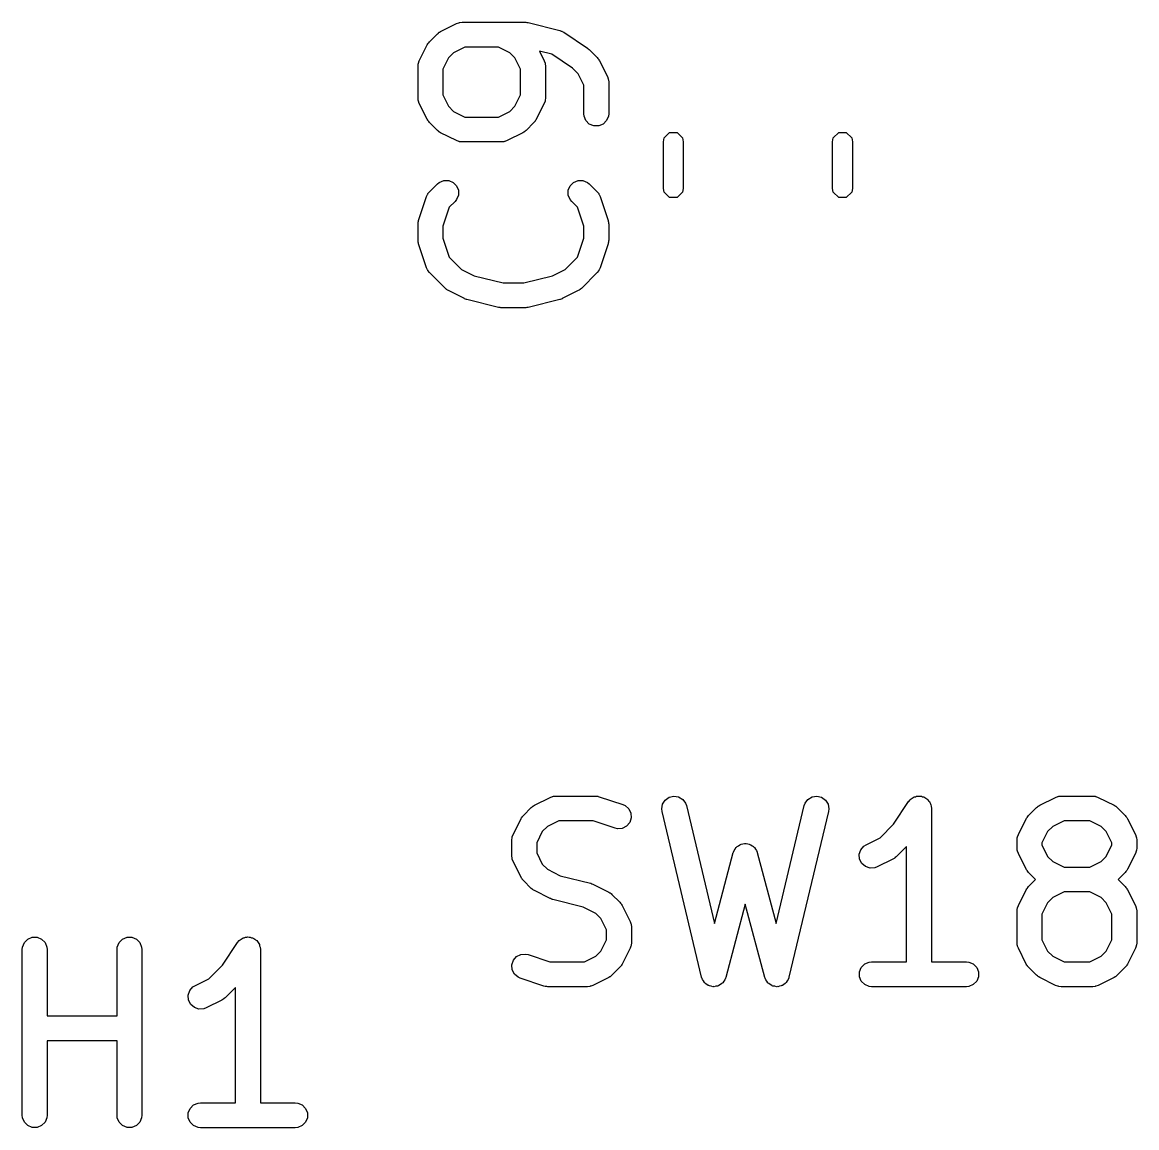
# Model space of a CAD drawing. Extents: x 0.1 to 8.07, y -5.9 to 0.05.
# Drawn here: x 1.9356 to 2.2002, y -5.6842 to -5.4218 of the extents above; entities that cross this region are included whole.
import ezdxf

# ---------------------------------------------------------------- set-up
doc = ezdxf.new("R2010")
doc.units = 0
doc.header["$MEASUREMENT"] = 0
doc.layers.add('BLACK', color=7, linetype='CONTINUOUS')

msp = doc.modelspace()

# ---------------------------------------------------------------- linework, layer by layer
at = {"layer": 'BLACK', "linetype": 'CONTINUOUS'}
for p, q in [((2.03865, -5.42213), (2.03919, -5.42193)), ((2.03919, -5.42193), (2.0393, -5.42192)), ((2.0393, -5.42192), (2.0394, -5.42188)), ((2.0394, -5.42188), (2.03997, -5.42182)), ((2.03997, -5.42182), (2.05497, -5.42182)), ((2.05497, -5.42182), (2.05507, -5.42183)), ((2.05507, -5.42183), (2.05511, -5.42183)), ((2.05511, -5.42183), (2.05533, -5.42186)), ((2.05533, -5.42186), (2.05555, -5.42188)), ((2.05555, -5.42188), (2.05559, -5.4219)), ((2.05559, -5.4219), (2.05569, -5.42191)), ((2.05569, -5.42191), (2.06319, -5.42379)), ((2.03226, -5.42644), (2.03413, -5.42456)), ((2.03413, -5.42456), (2.03436, -5.42438)), ((2.03436, -5.42438), (2.03441, -5.42432)), ((2.03441, -5.42432), (2.0345, -5.42426)), ((2.0345, -5.42426), (2.03458, -5.42419)), ((2.03458, -5.42419), (2.03465, -5.42416)), ((2.03465, -5.42416), (2.0349, -5.42401)), ((2.0349, -5.42401), (2.03865, -5.42213)), ((2.06319, -5.42379), (2.06352, -5.42391)), ((2.06352, -5.42391), (2.0636, -5.42392)), ((2.0636, -5.42392), (2.06366, -5.42396)), ((2.06366, -5.42396), (2.06373, -5.42398)), ((2.06373, -5.42398), (2.06379, -5.42402)), ((2.06379, -5.42402), (2.06411, -5.42419)), ((2.06411, -5.42419), (2.06973, -5.42794)), ((2.02983, -5.43095), (2.03171, -5.4272)), ((2.03171, -5.4272), (2.03186, -5.42696)), ((2.03186, -5.42696), (2.03189, -5.42688)), ((2.03189, -5.42688), (2.03196, -5.4268)), ((2.03196, -5.4268), (2.03202, -5.42671)), ((2.03202, -5.42671), (2.03207, -5.42666)), ((2.03207, -5.42666), (2.03226, -5.42644)), ((2.03797, -5.42908), (2.03677, -5.43027)), ((2.04067, -5.42773), (2.03797, -5.42908)), ((2.04865, -5.42773), (2.04067, -5.42773)), ((2.05135, -5.42908), (2.04865, -5.42773)), ((2.05254, -5.43027), (2.05135, -5.42908)), ((2.06126, -5.42939), (2.05834, -5.42866)), ((2.05834, -5.42866), (2.05949, -5.43095)), ((2.06621, -5.43269), (2.06126, -5.42939)), ((2.06973, -5.42794), (2.06973, -5.42794)), ((2.06973, -5.42794), (2.06973, -5.42794)), ((2.06973, -5.42794), (2.06995, -5.42812)), ((2.06995, -5.42812), (2.07018, -5.42831)), ((2.07018, -5.42831), (2.07018, -5.42831)), ((2.07018, -5.42831), (2.07018, -5.42831)), ((2.07018, -5.42831), (2.07206, -5.43019)), ((2.02952, -5.43227), (2.02958, -5.4317)), ((2.02952, -5.43977), (2.02952, -5.43227)), ((2.02958, -5.4317), (2.02962, -5.4316)), ((2.02962, -5.4316), (2.02963, -5.43149)), ((2.02963, -5.43149), (2.02983, -5.43095)), ((2.03677, -5.43027), (2.03543, -5.43297)), ((2.05389, -5.43297), (2.05254, -5.43027)), ((2.05949, -5.43095), (2.05969, -5.43149)), ((2.05969, -5.43149), (2.0597, -5.4316)), ((2.0597, -5.4316), (2.05974, -5.4317)), ((2.05974, -5.4317), (2.0598, -5.43227)), ((2.0598, -5.43227), (2.0598, -5.43977)), ((2.06754, -5.43402), (2.06621, -5.43269)), ((2.07206, -5.43019), (2.07224, -5.43041)), ((2.07224, -5.43041), (2.0723, -5.43046)), ((2.0723, -5.43046), (2.07236, -5.43055)), ((2.07236, -5.43055), (2.07242, -5.43063)), ((2.07242, -5.43063), (2.07245, -5.43071)), ((2.07245, -5.43071), (2.07261, -5.43095)), ((2.07261, -5.43095), (2.07448, -5.4347)), ((2.03543, -5.43297), (2.03543, -5.43908)), ((2.05389, -5.43908), (2.05389, -5.43297)), ((2.06889, -5.43672), (2.06754, -5.43402)), ((2.07448, -5.4347), (2.07469, -5.43524)), ((2.07469, -5.43524), (2.0747, -5.43535)), ((2.0747, -5.43535), (2.07474, -5.43545)), ((2.06889, -5.44352), (2.06889, -5.43672)), ((2.07474, -5.43545), (2.0748, -5.43602)), ((2.0748, -5.43602), (2.0748, -5.44352)), ((2.02958, -5.44035), (2.02952, -5.43977)), ((2.02962, -5.44045), (2.02958, -5.44035)), ((2.02963, -5.44055), (2.02962, -5.44045)), ((2.02983, -5.44109), (2.02963, -5.44055)), ((2.03543, -5.43908), (2.03677, -5.44177)), ((2.05254, -5.44177), (2.05389, -5.43908)), ((2.05969, -5.44055), (2.05949, -5.44109)), ((2.0597, -5.44045), (2.05969, -5.44055)), ((2.05974, -5.44035), (2.0597, -5.44045)), ((2.0598, -5.43977), (2.05974, -5.44035)), ((2.03171, -5.44484), (2.02983, -5.44109)), ((2.03677, -5.44177), (2.03797, -5.44297)), ((2.03797, -5.44297), (2.04067, -5.44432)), ((2.04865, -5.44432), (2.05135, -5.44297)), ((2.05135, -5.44297), (2.05254, -5.44177)), ((2.05949, -5.44109), (2.05761, -5.44484)), ((2.03186, -5.44509), (2.03171, -5.44484)), ((2.03189, -5.44516), (2.03186, -5.44509)), ((2.03196, -5.44524), (2.03189, -5.44516)), ((2.03202, -5.44533), (2.03196, -5.44524)), ((2.03207, -5.44538), (2.03202, -5.44533)), ((2.03226, -5.44561), (2.03207, -5.44538)), ((2.03413, -5.44749), (2.03226, -5.44561)), ((2.04067, -5.44432), (2.04865, -5.44432)), ((2.05706, -5.44561), (2.05518, -5.44749)), ((2.05724, -5.44538), (2.05706, -5.44561)), ((2.0573, -5.44533), (2.05724, -5.44538)), ((2.05736, -5.44524), (2.0573, -5.44533)), ((2.05743, -5.44516), (2.05736, -5.44524)), ((2.05746, -5.44509), (2.05743, -5.44516)), ((2.05761, -5.44484), (2.05746, -5.44509)), ((2.06895, -5.4441), (2.06889, -5.44352)), ((2.06939, -5.44516), (2.06895, -5.4441)), ((2.0702, -5.44598), (2.06939, -5.44516)), ((2.0743, -5.44516), (2.07348, -5.44598)), ((2.07474, -5.4441), (2.0743, -5.44516)), ((2.0748, -5.44352), (2.07474, -5.4441)), ((2.03436, -5.44767), (2.03413, -5.44749)), ((2.03441, -5.44773), (2.03436, -5.44767)), ((2.0345, -5.44779), (2.03441, -5.44773)), ((2.03458, -5.44785), (2.0345, -5.44779)), ((2.03465, -5.44788), (2.03458, -5.44785)), ((2.0349, -5.44804), (2.03465, -5.44788)), ((2.03865, -5.44991), (2.0349, -5.44804)), ((2.05442, -5.44804), (2.05067, -5.44991)), ((2.05466, -5.44788), (2.05442, -5.44804)), ((2.05474, -5.44785), (2.05466, -5.44788)), ((2.05482, -5.44779), (2.05474, -5.44785)), ((2.05491, -5.44773), (2.05482, -5.44779)), ((2.05496, -5.44767), (2.05491, -5.44773)), ((2.05518, -5.44749), (2.05496, -5.44767)), ((2.07127, -5.44642), (2.0702, -5.44598)), ((2.07242, -5.44642), (2.07127, -5.44642)), ((2.07348, -5.44598), (2.07242, -5.44642)), ((2.08798, -5.44927), (2.08925, -5.44799)), ((2.08925, -5.44799), (2.09106, -5.44799)), ((2.09106, -5.44799), (2.09234, -5.44927)), ((2.12813, -5.44927), (2.12941, -5.44799)), ((2.12941, -5.44799), (2.13122, -5.44799)), ((2.13122, -5.44799), (2.1325, -5.44927)), ((2.03919, -5.45012), (2.03865, -5.44991)), ((2.0393, -5.45013), (2.03919, -5.45012)), ((2.0394, -5.45017), (2.0393, -5.45013)), ((2.03997, -5.45022), (2.0394, -5.45017)), ((2.04935, -5.45022), (2.03997, -5.45022)), ((2.04992, -5.45017), (2.04935, -5.45022)), ((2.05002, -5.45013), (2.04992, -5.45017)), ((2.05013, -5.45012), (2.05002, -5.45013)), ((2.05067, -5.44991), (2.05013, -5.45012)), ((2.0878, -5.45017), (2.08798, -5.44927)), ((2.0878, -5.46124), (2.0878, -5.45017)), ((2.09234, -5.44927), (2.09252, -5.45017)), ((2.09252, -5.45017), (2.09252, -5.46124)), ((2.12795, -5.45017), (2.12813, -5.44927)), ((2.12795, -5.46124), (2.12795, -5.45017)), ((2.1325, -5.44927), (2.13268, -5.45017)), ((2.13268, -5.45017), (2.13268, -5.46124)), ((2.03226, -5.46206), (2.03413, -5.46018)), ((2.03413, -5.46018), (2.03458, -5.45982)), ((2.03458, -5.45982), (2.03565, -5.45937)), ((2.03565, -5.45937), (2.0368, -5.45937)), ((2.0368, -5.45937), (2.03786, -5.45982)), ((2.03786, -5.45982), (2.03868, -5.46063)), ((2.03868, -5.46063), (2.03912, -5.46169)), ((2.03912, -5.46169), (2.03912, -5.46285)), ((2.0652, -5.46169), (2.06564, -5.46063)), ((2.0652, -5.46285), (2.0652, -5.46169)), ((2.06564, -5.46063), (2.06645, -5.45982)), ((2.06645, -5.45982), (2.06752, -5.45937)), ((2.06752, -5.45937), (2.06867, -5.45937)), ((2.06867, -5.45937), (2.06973, -5.45982)), ((2.06973, -5.45982), (2.07018, -5.46018)), ((2.07018, -5.46018), (2.07206, -5.46206)), ((2.08798, -5.46215), (2.0878, -5.46124)), ((2.09252, -5.46124), (2.09234, -5.46215)), ((2.12813, -5.46215), (2.12795, -5.46124)), ((2.13268, -5.46124), (2.1325, -5.46215)), ((2.02967, -5.46884), (2.03155, -5.46321)), ((2.03155, -5.46321), (2.03178, -5.46268)), ((2.03178, -5.46268), (2.03185, -5.4626)), ((2.03185, -5.4626), (2.03189, -5.4625)), ((2.03189, -5.4625), (2.03226, -5.46206)), ((2.03831, -5.46436), (2.03693, -5.46574)), ((2.03868, -5.46391), (2.03831, -5.46436)), ((2.03912, -5.46285), (2.03868, -5.46391)), ((2.06564, -5.46391), (2.0652, -5.46285)), ((2.06601, -5.46436), (2.06564, -5.46391)), ((2.06739, -5.46574), (2.06601, -5.46436)), ((2.07206, -5.46206), (2.07242, -5.4625)), ((2.07242, -5.4625), (2.07246, -5.4626)), ((2.07246, -5.4626), (2.07253, -5.46268)), ((2.07253, -5.46268), (2.07277, -5.46321)), ((2.07277, -5.46321), (2.07464, -5.46884)), ((2.08925, -5.46343), (2.08798, -5.46215)), ((2.09106, -5.46343), (2.08925, -5.46343)), ((2.09234, -5.46215), (2.09106, -5.46343)), ((2.12941, -5.46343), (2.12813, -5.46215)), ((2.13122, -5.46343), (2.12941, -5.46343)), ((2.1325, -5.46215), (2.13122, -5.46343)), ((2.03693, -5.46574), (2.03543, -5.47025)), ((2.06889, -5.47025), (2.06739, -5.46574)), ((2.02952, -5.46977), (2.02955, -5.46948)), ((2.02954, -5.4694), (2.02957, -5.4693)), ((2.02955, -5.46948), (2.02954, -5.4694)), ((2.02957, -5.4693), (2.02958, -5.46919)), ((2.02958, -5.46919), (2.02961, -5.46912)), ((2.02961, -5.46912), (2.02967, -5.46884)), ((2.07464, -5.46884), (2.07471, -5.46912)), ((2.07471, -5.46912), (2.07474, -5.46919)), ((2.07474, -5.46919), (2.07475, -5.4693)), ((2.07475, -5.4693), (2.07477, -5.4694)), ((2.07477, -5.4694), (2.07477, -5.46948)), ((2.07477, -5.46948), (2.0748, -5.46977)), ((2.02952, -5.47352), (2.02952, -5.46977)), ((2.03543, -5.47025), (2.03543, -5.47304)), ((2.06889, -5.47304), (2.06889, -5.47025)), ((2.0748, -5.46977), (2.0748, -5.47352)), ((2.02955, -5.47381), (2.02952, -5.47352)), ((2.02954, -5.47389), (2.02955, -5.47381)), ((2.02957, -5.47399), (2.02954, -5.47389)), ((2.02958, -5.47409), (2.02957, -5.47399)), ((2.02961, -5.47417), (2.02958, -5.47409)), ((2.02967, -5.47445), (2.02961, -5.47417)), ((2.03155, -5.48008), (2.02967, -5.47445)), ((2.03543, -5.47304), (2.03693, -5.47755)), ((2.06739, -5.47755), (2.06889, -5.47304)), ((2.07464, -5.47445), (2.07277, -5.48008)), ((2.07471, -5.47417), (2.07464, -5.47445)), ((2.07474, -5.47409), (2.07471, -5.47417)), ((2.07475, -5.47399), (2.07474, -5.47409)), ((2.07477, -5.47389), (2.07475, -5.47399)), ((2.0748, -5.47352), (2.07477, -5.47381)), ((2.07477, -5.47381), (2.07477, -5.47389)), ((2.03693, -5.47755), (2.03985, -5.48047)), ((2.06447, -5.48047), (2.06739, -5.47755)), ((2.03178, -5.48061), (2.03155, -5.48008)), ((2.07277, -5.48008), (2.07253, -5.48061)), ((2.03185, -5.48069), (2.03178, -5.48061)), ((2.03189, -5.48078), (2.03185, -5.48069)), ((2.03226, -5.48123), (2.03189, -5.48078)), ((2.03601, -5.48498), (2.03226, -5.48123)), ((2.03985, -5.48047), (2.04288, -5.48198)), ((2.04288, -5.48198), (2.04971, -5.48369)), ((2.05461, -5.48369), (2.06144, -5.48198)), ((2.06144, -5.48198), (2.06447, -5.48047)), ((2.07206, -5.48123), (2.06831, -5.48498)), ((2.07242, -5.48078), (2.07206, -5.48123)), ((2.07246, -5.48069), (2.07242, -5.48078)), ((2.07253, -5.48061), (2.07246, -5.48069)), ((2.03624, -5.48517), (2.03601, -5.48498)), ((2.03629, -5.48523), (2.03624, -5.48517)), ((2.03638, -5.48528), (2.03629, -5.48523)), ((2.03646, -5.48535), (2.03638, -5.48528)), ((2.03653, -5.48538), (2.03646, -5.48535)), ((2.03678, -5.48553), (2.03653, -5.48538)), ((2.04053, -5.48741), (2.03678, -5.48553)), ((2.04971, -5.48369), (2.05461, -5.48369)), ((2.06754, -5.48553), (2.06379, -5.48741)), ((2.06779, -5.48538), (2.06754, -5.48553)), ((2.06786, -5.48535), (2.06779, -5.48538)), ((2.06794, -5.48528), (2.06786, -5.48535)), ((2.06803, -5.48523), (2.06794, -5.48528)), ((2.06808, -5.48517), (2.06803, -5.48523)), ((2.06831, -5.48498), (2.06808, -5.48517)), ((2.04057, -5.48742), (2.04053, -5.48741)), ((2.04059, -5.48744), (2.04057, -5.48742)), ((2.04083, -5.48752), (2.04059, -5.48744)), ((2.04107, -5.48762), (2.04083, -5.48752)), ((2.04109, -5.48762), (2.04107, -5.48762)), ((2.04113, -5.48763), (2.04109, -5.48762)), ((2.04863, -5.48951), (2.04113, -5.48763)), ((2.06319, -5.48763), (2.05569, -5.48951)), ((2.06323, -5.48762), (2.06319, -5.48763)), ((2.06325, -5.48762), (2.06323, -5.48762)), ((2.06349, -5.48752), (2.06325, -5.48762)), ((2.06373, -5.48744), (2.06349, -5.48752)), ((2.06375, -5.48742), (2.06373, -5.48744)), ((2.06379, -5.48741), (2.06375, -5.48742)), ((2.04873, -5.48952), (2.04863, -5.48951)), ((2.04877, -5.48954), (2.04873, -5.48952)), ((2.04899, -5.48956), (2.04877, -5.48954)), ((2.0492, -5.48959), (2.04899, -5.48956)), ((2.04925, -5.48959), (2.0492, -5.48959)), ((2.04935, -5.48959), (2.04925, -5.48959)), ((2.05497, -5.48959), (2.04935, -5.48959)), ((2.05507, -5.48959), (2.05497, -5.48959)), ((2.05511, -5.48959), (2.05507, -5.48959)), ((2.05533, -5.48956), (2.05511, -5.48959)), ((2.05555, -5.48954), (2.05533, -5.48956)), ((2.05559, -5.48952), (2.05555, -5.48954)), ((2.05569, -5.48951), (2.05559, -5.48952)), ((2.05717, -5.60769), (2.06092, -5.60582)), ((2.06092, -5.60582), (2.06146, -5.60561)), ((2.06146, -5.60561), (2.06157, -5.6056)), ((2.06157, -5.6056), (2.06167, -5.60556)), ((2.06167, -5.60556), (2.06224, -5.6055)), ((2.06224, -5.6055), (2.07162, -5.6055)), ((2.07162, -5.6055), (2.07191, -5.60553)), ((2.07191, -5.60553), (2.07199, -5.60553)), ((2.07199, -5.60553), (2.07209, -5.60555)), ((2.07209, -5.60555), (2.07219, -5.60556)), ((2.07219, -5.60556), (2.07226, -5.60559)), ((2.07226, -5.60559), (2.07255, -5.60566)), ((2.07255, -5.60566), (2.07817, -5.60753)), ((2.0876, -5.60743), (2.0882, -5.60645)), ((2.0882, -5.60645), (2.08913, -5.60577)), ((2.08913, -5.60577), (2.09025, -5.60551)), ((2.09025, -5.60551), (2.09139, -5.60569)), ((2.09139, -5.60569), (2.09237, -5.60629)), ((2.09237, -5.60629), (2.09305, -5.60723)), ((2.09305, -5.60723), (2.09324, -5.60777)), ((2.12124, -5.60777), (2.12143, -5.60723)), ((2.12143, -5.60723), (2.1221, -5.60629)), ((2.1221, -5.60629), (2.12308, -5.60569)), ((2.12308, -5.60569), (2.12422, -5.60551)), ((2.12422, -5.60551), (2.12534, -5.60577)), ((2.12534, -5.60577), (2.12627, -5.60645)), ((2.12627, -5.60645), (2.12688, -5.60743)), ((2.14244, -5.6122), (2.14602, -5.60682)), ((2.14602, -5.60682), (2.14603, -5.60682)), ((2.14603, -5.60681), (2.14639, -5.60637)), ((2.14603, -5.60682), (2.14603, -5.60681)), ((2.14603, -5.60682), (2.14603, -5.60682)), ((2.14639, -5.60637), (2.14663, -5.60621)), ((2.14663, -5.60621), (2.14684, -5.606)), ((2.14684, -5.606), (2.14711, -5.60589)), ((2.14711, -5.60589), (2.14735, -5.60573)), ((2.14735, -5.60573), (2.14764, -5.60567)), ((2.14764, -5.60567), (2.14791, -5.60556)), ((2.14791, -5.60556), (2.14819, -5.60556)), ((2.14819, -5.60556), (2.14848, -5.6055)), ((2.14848, -5.6055), (2.14877, -5.60556)), ((2.14877, -5.60556), (2.14906, -5.60556)), ((2.14906, -5.60556), (2.14932, -5.60567)), ((2.14932, -5.60567), (2.14961, -5.60573)), ((2.14961, -5.60573), (2.14985, -5.60589)), ((2.14985, -5.60589), (2.15012, -5.606)), ((2.15012, -5.606), (2.15033, -5.60621)), ((2.15033, -5.60621), (2.15057, -5.60637)), ((2.15057, -5.60637), (2.15073, -5.60661)), ((2.15073, -5.60661), (2.15094, -5.60682)), ((2.15094, -5.60682), (2.15105, -5.60708)), ((2.15105, -5.60708), (2.15121, -5.60732)), ((2.15121, -5.60732), (2.15127, -5.60761)), ((2.17716, -5.60769), (2.18091, -5.60582)), ((2.18091, -5.60582), (2.18145, -5.60561)), ((2.18145, -5.60561), (2.18155, -5.6056)), ((2.18155, -5.6056), (2.18165, -5.60556)), ((2.18165, -5.60556), (2.18223, -5.6055)), ((2.18223, -5.6055), (2.18973, -5.6055)), ((2.18973, -5.6055), (2.1903, -5.60556)), ((2.1903, -5.60556), (2.1904, -5.6056)), ((2.1904, -5.6056), (2.19051, -5.60561)), ((2.19051, -5.60561), (2.19105, -5.60582)), ((2.19105, -5.60582), (2.1948, -5.60769)), ((2.05453, -5.61012), (2.0564, -5.60824)), ((2.0564, -5.60824), (2.05663, -5.60806)), ((2.05663, -5.60806), (2.05668, -5.608)), ((2.05668, -5.608), (2.05677, -5.60794)), ((2.05677, -5.60794), (2.05685, -5.60788)), ((2.05685, -5.60788), (2.05692, -5.60785)), ((2.05692, -5.60785), (2.05717, -5.60769)), ((2.07817, -5.60753), (2.0787, -5.60777)), ((2.0787, -5.60777), (2.07957, -5.60852)), ((2.07957, -5.60852), (2.08009, -5.60955)), ((2.08009, -5.60955), (2.08017, -5.6107)), ((2.08741, -5.60857), (2.0876, -5.60743)), ((2.08749, -5.60914), (2.08741, -5.60857)), ((2.09687, -5.64851), (2.08749, -5.60914)), ((2.09324, -5.60777), (2.0999, -5.63576)), ((2.11457, -5.63576), (2.12124, -5.60777)), ((2.12698, -5.60914), (2.11761, -5.64851)), ((2.12688, -5.60743), (2.12706, -5.60857)), ((2.12706, -5.60857), (2.12698, -5.60914)), ((2.15127, -5.60761), (2.15138, -5.60788)), ((2.15138, -5.60788), (2.15143, -5.60845)), ((2.15143, -5.60845), (2.15143, -5.60845)), ((2.15143, -5.60845), (2.15143, -5.60846)), ((2.15143, -5.60846), (2.15143, -5.60846)), ((2.15143, -5.60846), (2.15143, -5.64487)), ((2.17451, -5.61012), (2.17639, -5.60824)), ((2.17639, -5.60824), (2.17662, -5.60806)), ((2.17662, -5.60806), (2.17667, -5.608)), ((2.17667, -5.608), (2.17676, -5.60794)), ((2.17676, -5.60794), (2.17684, -5.60788)), ((2.17684, -5.60788), (2.17691, -5.60785)), ((2.17691, -5.60785), (2.17716, -5.60769)), ((2.1948, -5.60769), (2.19504, -5.60785)), ((2.19504, -5.60785), (2.19512, -5.60788)), ((2.19512, -5.60788), (2.1952, -5.60794)), ((2.1952, -5.60794), (2.19529, -5.608)), ((2.19529, -5.608), (2.19534, -5.60806)), ((2.19534, -5.60806), (2.19556, -5.60824)), ((2.19556, -5.60824), (2.19744, -5.61012)), ((2.0521, -5.61464), (2.05398, -5.61089)), ((2.05398, -5.61089), (2.05413, -5.61064)), ((2.05413, -5.61064), (2.05416, -5.61057)), ((2.05416, -5.61057), (2.05423, -5.61049)), ((2.05423, -5.61049), (2.05429, -5.6104)), ((2.05429, -5.6104), (2.05434, -5.61035)), ((2.05434, -5.61035), (2.05453, -5.61012)), ((2.06294, -5.61141), (2.06024, -5.61276)), ((2.07114, -5.61141), (2.06294, -5.61141)), ((2.07631, -5.61313), (2.07114, -5.61141)), ((2.07981, -5.61179), (2.07905, -5.61266)), ((2.08017, -5.6107), (2.07981, -5.61179)), ((2.13923, -5.6154), (2.14244, -5.6122)), ((2.17209, -5.61464), (2.17396, -5.61089)), ((2.17396, -5.61089), (2.17412, -5.61064)), ((2.17412, -5.61064), (2.17415, -5.61057)), ((2.17415, -5.61057), (2.17421, -5.61049)), ((2.17421, -5.61049), (2.17427, -5.6104)), ((2.17427, -5.6104), (2.17433, -5.61035)), ((2.17433, -5.61035), (2.17451, -5.61012)), ((2.18292, -5.61141), (2.18023, -5.61276)), ((2.18903, -5.61141), (2.18292, -5.61141)), ((2.19173, -5.61276), (2.18903, -5.61141)), ((2.19744, -5.61012), (2.19762, -5.61035)), ((2.19762, -5.61035), (2.19768, -5.6104)), ((2.19768, -5.6104), (2.19774, -5.61049)), ((2.19774, -5.61049), (2.19781, -5.61057)), ((2.19781, -5.61057), (2.19784, -5.61064)), ((2.19784, -5.61064), (2.19799, -5.61089)), ((2.19799, -5.61089), (2.19987, -5.61464)), ((2.05185, -5.61538), (2.05189, -5.61528)), ((2.05189, -5.61528), (2.0519, -5.61518)), ((2.0519, -5.61518), (2.0521, -5.61464)), ((2.05904, -5.61396), (2.0577, -5.61665)), ((2.06024, -5.61276), (2.05904, -5.61396)), ((2.07687, -5.61326), (2.07631, -5.61313)), ((2.07802, -5.61318), (2.07687, -5.61326)), ((2.07905, -5.61266), (2.07802, -5.61318)), ((2.17183, -5.61538), (2.17187, -5.61528)), ((2.17187, -5.61528), (2.17188, -5.61518)), ((2.17188, -5.61518), (2.17209, -5.61464)), ((2.17903, -5.61396), (2.17768, -5.61665)), ((2.18023, -5.61276), (2.17903, -5.61396)), ((2.19292, -5.61396), (2.19173, -5.61276)), ((2.19427, -5.61665), (2.19292, -5.61396)), ((2.19987, -5.61464), (2.20007, -5.61518)), ((2.20007, -5.61518), (2.20008, -5.61528)), ((2.20008, -5.61528), (2.20012, -5.61538)), ((2.05179, -5.61596), (2.05185, -5.61538)), ((2.05179, -5.61971), (2.05179, -5.61596)), ((2.0577, -5.61665), (2.0577, -5.61901)), ((2.10482, -5.61809), (2.10502, -5.61776)), ((2.10502, -5.61776), (2.10517, -5.61764)), ((2.10517, -5.61764), (2.10529, -5.61749)), ((2.10529, -5.61749), (2.10562, -5.61729)), ((2.10562, -5.61729), (2.10593, -5.61706)), ((2.10593, -5.61706), (2.10612, -5.61701)), ((2.10612, -5.61701), (2.10628, -5.61691)), ((2.10628, -5.61691), (2.10667, -5.61686)), ((2.10667, -5.61686), (2.10705, -5.61676)), ((2.10705, -5.61676), (2.10724, -5.61678)), ((2.10724, -5.61678), (2.10743, -5.61676)), ((2.10743, -5.61676), (2.1078, -5.61686)), ((2.1078, -5.61686), (2.10819, -5.61691)), ((2.10819, -5.61691), (2.10835, -5.61701)), ((2.10835, -5.61701), (2.10854, -5.61706)), ((2.10854, -5.61706), (2.10885, -5.61729)), ((2.10885, -5.61729), (2.10919, -5.61749)), ((2.10919, -5.61749), (2.1093, -5.61764)), ((2.1093, -5.61764), (2.10945, -5.61776)), ((2.10945, -5.61776), (2.10965, -5.61809)), ((2.13467, -5.61824), (2.13542, -5.61737)), ((2.13542, -5.61737), (2.13591, -5.61707)), ((2.13591, -5.61707), (2.13923, -5.6154)), ((2.14553, -5.61746), (2.14307, -5.61992)), ((2.14553, -5.64487), (2.14553, -5.61746)), ((2.17178, -5.61596), (2.17183, -5.61538)), ((2.17178, -5.61783), (2.17178, -5.61596)), ((2.17183, -5.61841), (2.17178, -5.61783)), ((2.17768, -5.61665), (2.17768, -5.61713)), ((2.17768, -5.61713), (2.17903, -5.61983)), ((2.19292, -5.61983), (2.19427, -5.61713)), ((2.19427, -5.61713), (2.19427, -5.61665)), ((2.20012, -5.61538), (2.20018, -5.61596)), ((2.20018, -5.61783), (2.20012, -5.61841)), ((2.20018, -5.61596), (2.20018, -5.61783)), ((2.05185, -5.62028), (2.05179, -5.61971)), ((2.05189, -5.62038), (2.05185, -5.62028)), ((2.0519, -5.62049), (2.05189, -5.62038)), ((2.0521, -5.62103), (2.0519, -5.62049)), ((2.0577, -5.61901), (2.05904, -5.62171)), ((2.0999, -5.63576), (2.10438, -5.61895)), ((2.10438, -5.61895), (2.10443, -5.61881)), ((2.10443, -5.61881), (2.10444, -5.61875)), ((2.10444, -5.61875), (2.10448, -5.61869)), ((2.10448, -5.61869), (2.10459, -5.6184)), ((2.10459, -5.6184), (2.10482, -5.61809)), ((2.10965, -5.61809), (2.10989, -5.6184)), ((2.10989, -5.6184), (2.10999, -5.61869)), ((2.10999, -5.61869), (2.11003, -5.61875)), ((2.11003, -5.61875), (2.11004, -5.61881)), ((2.11004, -5.61881), (2.11009, -5.61895)), ((2.11009, -5.61895), (2.11457, -5.63576)), ((2.1343, -5.61934), (2.13467, -5.61824)), ((2.13438, -5.62049), (2.1343, -5.61934)), ((2.1349, -5.62152), (2.13438, -5.62049)), ((2.1423, -5.62047), (2.13855, -5.62235)), ((2.14255, -5.62032), (2.1423, -5.62047)), ((2.14262, -5.62029), (2.14255, -5.62032)), ((2.1427, -5.62022), (2.14262, -5.62029)), ((2.14279, -5.62016), (2.1427, -5.62022)), ((2.14284, -5.6201), (2.14279, -5.62016)), ((2.14307, -5.61992), (2.14284, -5.6201)), ((2.17187, -5.61851), (2.17183, -5.61841)), ((2.17188, -5.61861), (2.17187, -5.61851)), ((2.17209, -5.61915), (2.17188, -5.61861)), ((2.17396, -5.6229), (2.17209, -5.61915)), ((2.17903, -5.61983), (2.18023, -5.62103)), ((2.19173, -5.62103), (2.19292, -5.61983)), ((2.19987, -5.61915), (2.19799, -5.6229)), ((2.20007, -5.61861), (2.19987, -5.61915)), ((2.20008, -5.61851), (2.20007, -5.61861)), ((2.20012, -5.61841), (2.20008, -5.61851)), ((2.05398, -5.62478), (2.0521, -5.62103)), ((2.05904, -5.62171), (2.06024, -5.6229)), ((2.06024, -5.6229), (2.06327, -5.62442)), ((2.13577, -5.62227), (2.1349, -5.62152)), ((2.13686, -5.62264), (2.13577, -5.62227)), ((2.13801, -5.62255), (2.13686, -5.62264)), ((2.13855, -5.62235), (2.13801, -5.62255)), ((2.17412, -5.62315), (2.17396, -5.6229)), ((2.17415, -5.62322), (2.17412, -5.62315)), ((2.17421, -5.6233), (2.17415, -5.62322)), ((2.18023, -5.62103), (2.18292, -5.62238)), ((2.18292, -5.62238), (2.18903, -5.62238)), ((2.18903, -5.62238), (2.19173, -5.62103)), ((2.19781, -5.62322), (2.19774, -5.6233)), ((2.19784, -5.62315), (2.19781, -5.62322)), ((2.19799, -5.6229), (2.19784, -5.62315)), ((2.05413, -5.62502), (2.05398, -5.62478)), ((2.05416, -5.6251), (2.05413, -5.62502)), ((2.05423, -5.62518), (2.05416, -5.6251)), ((2.05429, -5.62527), (2.05423, -5.62518)), ((2.05434, -5.62532), (2.05429, -5.62527)), ((2.05453, -5.62554), (2.05434, -5.62532)), ((2.0564, -5.62742), (2.05453, -5.62554)), ((2.06327, -5.62442), (2.07046, -5.62622)), ((2.17427, -5.62339), (2.17421, -5.6233)), ((2.17433, -5.62344), (2.17427, -5.62339)), ((2.17451, -5.62367), (2.17433, -5.62344)), ((2.17618, -5.62533), (2.17451, -5.62367)), ((2.17451, -5.62699), (2.17618, -5.62533)), ((2.19744, -5.62367), (2.19578, -5.62533)), ((2.19578, -5.62533), (2.19744, -5.62699)), ((2.19762, -5.62344), (2.19744, -5.62367)), ((2.19768, -5.62339), (2.19762, -5.62344)), ((2.19774, -5.6233), (2.19768, -5.62339)), ((2.05663, -5.6276), (2.0564, -5.62742)), ((2.05668, -5.62766), (2.05663, -5.6276)), ((2.05677, -5.62772), (2.05668, -5.62766)), ((2.05685, -5.62779), (2.05677, -5.62772)), ((2.05692, -5.62782), (2.05685, -5.62779)), ((2.05717, -5.62797), (2.05692, -5.62782)), ((2.06092, -5.62985), (2.05717, -5.62797)), ((2.07046, -5.62622), (2.0705, -5.62623)), ((2.0705, -5.62623), (2.07052, -5.62623)), ((2.07052, -5.62623), (2.07076, -5.62632)), ((2.07076, -5.62632), (2.071, -5.62641)), ((2.071, -5.62641), (2.07102, -5.62642)), ((2.07102, -5.62642), (2.07106, -5.62644)), ((2.07106, -5.62644), (2.07481, -5.62831)), ((2.07481, -5.62831), (2.07506, -5.62847)), ((2.07506, -5.62847), (2.07513, -5.6285)), ((2.07513, -5.6285), (2.07521, -5.62857)), ((2.17209, -5.63151), (2.17396, -5.62776)), ((2.17396, -5.62776), (2.17412, -5.62751)), ((2.17412, -5.62751), (2.17415, -5.62744)), ((2.17415, -5.62744), (2.17421, -5.62736)), ((2.17421, -5.62736), (2.17427, -5.62727)), ((2.17427, -5.62727), (2.17433, -5.62722)), ((2.17433, -5.62722), (2.17451, -5.62699)), ((2.18292, -5.62828), (2.18023, -5.62963)), ((2.18903, -5.62828), (2.18292, -5.62828)), ((2.19173, -5.62963), (2.18903, -5.62828)), ((2.19744, -5.62699), (2.19762, -5.62722)), ((2.19762, -5.62722), (2.19768, -5.62727)), ((2.19768, -5.62727), (2.19774, -5.62736)), ((2.19774, -5.62736), (2.19781, -5.62744)), ((2.19781, -5.62744), (2.19784, -5.62751)), ((2.19784, -5.62751), (2.19799, -5.62776)), ((2.19799, -5.62776), (2.19987, -5.63151)), ((2.06096, -5.62986), (2.06092, -5.62985)), ((2.06098, -5.62987), (2.06096, -5.62986)), ((2.06122, -5.62996), (2.06098, -5.62987)), ((2.06146, -5.63005), (2.06122, -5.62996)), ((2.06148, -5.63005), (2.06146, -5.63005)), ((2.06153, -5.63007), (2.06148, -5.63005)), ((2.06871, -5.63187), (2.06153, -5.63007)), ((2.07521, -5.62857), (2.0753, -5.62862)), ((2.0753, -5.62862), (2.07535, -5.62868)), ((2.07535, -5.62868), (2.07558, -5.62887)), ((2.07558, -5.62887), (2.07745, -5.63074)), ((2.07745, -5.63074), (2.07764, -5.63097)), ((2.07764, -5.63097), (2.0777, -5.63102)), ((2.0777, -5.63102), (2.07775, -5.63111)), ((2.07775, -5.63111), (2.07782, -5.63119)), ((2.10724, -5.63117), (2.10259, -5.64859)), ((2.11188, -5.64859), (2.10724, -5.63117)), ((2.17903, -5.63083), (2.17768, -5.63353)), ((2.18023, -5.62963), (2.17903, -5.63083)), ((2.19292, -5.63083), (2.19173, -5.62963)), ((2.19427, -5.63353), (2.19292, -5.63083)), ((2.07174, -5.63338), (2.06871, -5.63187)), ((2.07294, -5.63458), (2.07174, -5.63338)), ((2.07782, -5.63119), (2.07785, -5.63126)), ((2.07785, -5.63126), (2.07801, -5.63151)), ((2.07801, -5.63151), (2.07988, -5.63526)), ((2.17178, -5.63283), (2.17183, -5.63225)), ((2.17178, -5.64033), (2.17178, -5.63283)), ((2.17183, -5.63225), (2.17187, -5.63216)), ((2.17187, -5.63216), (2.17188, -5.63205)), ((2.17188, -5.63205), (2.17209, -5.63151)), ((2.17768, -5.63353), (2.17768, -5.63963)), ((2.19427, -5.63963), (2.19427, -5.63353)), ((2.19987, -5.63151), (2.20007, -5.63205)), ((2.20007, -5.63205), (2.20008, -5.63216)), ((2.20008, -5.63216), (2.20012, -5.63225)), ((2.20012, -5.63225), (2.20018, -5.63283)), ((2.20018, -5.63283), (2.20018, -5.64033)), ((2.07429, -5.63728), (2.07294, -5.63458)), ((2.07988, -5.63526), (2.08009, -5.6358)), ((2.08009, -5.6358), (2.0801, -5.6359)), ((2.0801, -5.6359), (2.08014, -5.636)), ((2.08014, -5.636), (2.08019, -5.63658)), ((1.93687, -5.63947), (1.93793, -5.63903)), ((1.93793, -5.63903), (1.93908, -5.63903)), ((1.93908, -5.63903), (1.94015, -5.63947)), ((1.95936, -5.63947), (1.96043, -5.63903)), ((1.96043, -5.63903), (1.96158, -5.63903)), ((1.96158, -5.63903), (1.96265, -5.63947)), ((1.98828, -5.63914), (1.98855, -5.63903)), ((1.98855, -5.63903), (1.98884, -5.63903)), ((1.98884, -5.63903), (1.98912, -5.63897)), ((1.98912, -5.63897), (1.98941, -5.63903)), ((1.98941, -5.63903), (1.9897, -5.63903)), ((1.9897, -5.63903), (1.98997, -5.63914)), ((2.07429, -5.63963), (2.07429, -5.63728)), ((2.08019, -5.63658), (2.08019, -5.64033)), ((1.93555, -5.64192), (1.93561, -5.64135)), ((1.93561, -5.64135), (1.93605, -5.64028)), ((1.93605, -5.64028), (1.93687, -5.63947)), ((1.94015, -5.63947), (1.94096, -5.64028)), ((1.94096, -5.64028), (1.9414, -5.64135)), ((1.9414, -5.64135), (1.94146, -5.64192)), ((1.95805, -5.64192), (1.95811, -5.64135)), ((1.95811, -5.64135), (1.95855, -5.64028)), ((1.95855, -5.64028), (1.95936, -5.63947)), ((1.96265, -5.63947), (1.96346, -5.64028)), ((1.96346, -5.64028), (1.9639, -5.64135)), ((1.9639, -5.64135), (1.96396, -5.64192)), ((1.98308, -5.64567), (1.98667, -5.64028)), ((1.98667, -5.64028), (1.98704, -5.63984)), ((1.98667, -5.64028), (1.98667, -5.64028)), ((1.98667, -5.64028), (1.98667, -5.64028)), ((1.98667, -5.64028), (1.98667, -5.64028)), ((1.98704, -5.63984), (1.98728, -5.63967)), ((1.98728, -5.63967), (1.98749, -5.63947)), ((1.98749, -5.63947), (1.98775, -5.63936)), ((1.98775, -5.63936), (1.98799, -5.6392)), ((1.98799, -5.6392), (1.98828, -5.63914)), ((1.98997, -5.63914), (1.99025, -5.63919)), ((1.99025, -5.63919), (1.9905, -5.63936)), ((1.9905, -5.63936), (1.99077, -5.63947)), ((1.99077, -5.63947), (1.99097, -5.63967)), ((1.99097, -5.63967), (1.99121, -5.63983)), ((1.99121, -5.63983), (1.99137, -5.64007)), ((1.99137, -5.64007), (1.99158, -5.64028)), ((1.99158, -5.64028), (1.99169, -5.64055)), ((1.99169, -5.64055), (1.99185, -5.64079)), ((1.99185, -5.64079), (1.99191, -5.64108)), ((1.99191, -5.64108), (1.99202, -5.64135)), ((1.99202, -5.64135), (1.99208, -5.64192)), ((2.07294, -5.64233), (2.07429, -5.63963)), ((2.07988, -5.64165), (2.07801, -5.6454)), ((2.08009, -5.64111), (2.07988, -5.64165)), ((2.0801, -5.641), (2.08009, -5.64111)), ((2.08014, -5.6409), (2.0801, -5.641)), ((2.08019, -5.64033), (2.08014, -5.6409)), ((2.17183, -5.6409), (2.17178, -5.64033)), ((2.17187, -5.641), (2.17183, -5.6409)), ((2.17188, -5.64111), (2.17187, -5.641)), ((2.17209, -5.64165), (2.17188, -5.64111)), ((2.17396, -5.6454), (2.17209, -5.64165)), ((2.17768, -5.63963), (2.17903, -5.64233)), ((2.19292, -5.64233), (2.19427, -5.63963)), ((2.19987, -5.64165), (2.19799, -5.6454)), ((2.20007, -5.64111), (2.19987, -5.64165)), ((2.20008, -5.641), (2.20007, -5.64111)), ((2.20012, -5.6409), (2.20008, -5.641)), ((2.20018, -5.64033), (2.20012, -5.6409)), ((1.93555, -5.68129), (1.93555, -5.64192)), ((1.94146, -5.64192), (1.94146, -5.65772)), ((1.95805, -5.65772), (1.95805, -5.64192)), ((1.96396, -5.64192), (1.96396, -5.68129)), ((1.99208, -5.64192), (1.99208, -5.64192)), ((1.99208, -5.64192), (1.99208, -5.64192)), ((1.99208, -5.64192), (1.99208, -5.64192)), ((1.99208, -5.64192), (1.99208, -5.67834)), ((2.05218, -5.64449), (2.05293, -5.64362)), ((2.05293, -5.64362), (2.05396, -5.6431)), ((2.05396, -5.6431), (2.05511, -5.64302)), ((2.05511, -5.64302), (2.05568, -5.64315)), ((2.05568, -5.64315), (2.06085, -5.64487)), ((2.06904, -5.64487), (2.07174, -5.64353)), ((2.07174, -5.64353), (2.07294, -5.64233)), ((2.17903, -5.64233), (2.18023, -5.64353)), ((2.18023, -5.64353), (2.18292, -5.64487)), ((2.18903, -5.64487), (2.19173, -5.64353)), ((2.19173, -5.64353), (2.19292, -5.64233)), ((1.97988, -5.64887), (1.98308, -5.64567)), ((2.05181, -5.64558), (2.05218, -5.64449)), ((2.0519, -5.64673), (2.05181, -5.64558)), ((2.05241, -5.64776), (2.0519, -5.64673)), ((2.06085, -5.64487), (2.06904, -5.64487)), ((2.07745, -5.64617), (2.07558, -5.64804)), ((2.07764, -5.64594), (2.07745, -5.64617)), ((2.0777, -5.64589), (2.07764, -5.64594)), ((2.07775, -5.6458), (2.0777, -5.64589)), ((2.07782, -5.64572), (2.07775, -5.6458)), ((2.07785, -5.64565), (2.07782, -5.64572)), ((2.07801, -5.6454), (2.07785, -5.64565)), ((2.13434, -5.64725), (2.13478, -5.64619)), ((2.13478, -5.64619), (2.13559, -5.64537)), ((2.13559, -5.64537), (2.13666, -5.64493)), ((2.13666, -5.64493), (2.13723, -5.64487)), ((2.13723, -5.64487), (2.14553, -5.64487)), ((2.15143, -5.64487), (2.15973, -5.64487)), ((2.15973, -5.64487), (2.16031, -5.64493)), ((2.16031, -5.64493), (2.16137, -5.64537)), ((2.16137, -5.64537), (2.16219, -5.64619)), ((2.16219, -5.64619), (2.16263, -5.64725)), ((2.17412, -5.64565), (2.17396, -5.6454)), ((2.17415, -5.64572), (2.17412, -5.64565)), ((2.17421, -5.6458), (2.17415, -5.64572)), ((2.17427, -5.64589), (2.17421, -5.6458)), ((2.17433, -5.64594), (2.17427, -5.64589)), ((2.17451, -5.64617), (2.17433, -5.64594)), ((2.17639, -5.64804), (2.17451, -5.64617)), ((2.18292, -5.64487), (2.18903, -5.64487)), ((2.19744, -5.64617), (2.19556, -5.64804)), ((2.19762, -5.64594), (2.19744, -5.64617)), ((2.19768, -5.64589), (2.19762, -5.64594)), ((2.19774, -5.6458), (2.19768, -5.64589)), ((2.19781, -5.64572), (2.19774, -5.6458)), ((2.19784, -5.64565), (2.19781, -5.64572)), ((2.19799, -5.6454), (2.19784, -5.64565)), ((1.97656, -5.65053), (1.97988, -5.64887)), ((2.05328, -5.64852), (2.05241, -5.64776)), ((2.05381, -5.64875), (2.05328, -5.64852)), ((2.05943, -5.65063), (2.05381, -5.64875)), ((2.07481, -5.64859), (2.07106, -5.65047)), ((2.07506, -5.64844), (2.07481, -5.64859)), ((2.07513, -5.64841), (2.07506, -5.64844)), ((2.07521, -5.64834), (2.07513, -5.64841)), ((2.0753, -5.64829), (2.07521, -5.64834)), ((2.07535, -5.64823), (2.0753, -5.64829)), ((2.07558, -5.64804), (2.07535, -5.64823)), ((2.09693, -5.64871), (2.09687, -5.64851)), ((2.09694, -5.64878), (2.09693, -5.64871)), ((2.09698, -5.64884), (2.09694, -5.64878)), ((2.09705, -5.64906), (2.09698, -5.64884)), ((2.09731, -5.64941), (2.09705, -5.64906)), ((2.09752, -5.64978), (2.09731, -5.64941)), ((2.10213, -5.64947), (2.1019, -5.64984)), ((2.10239, -5.64913), (2.10213, -5.64947)), ((2.10247, -5.64892), (2.10239, -5.64913)), ((2.10251, -5.64885), (2.10247, -5.64892)), ((2.10252, -5.64878), (2.10251, -5.64885)), ((2.10259, -5.64859), (2.10252, -5.64878)), ((2.11196, -5.64878), (2.11188, -5.64859)), ((2.11197, -5.64885), (2.11196, -5.64878)), ((2.11201, -5.64892), (2.11197, -5.64885)), ((2.11209, -5.64913), (2.11201, -5.64892)), ((2.11235, -5.64947), (2.11209, -5.64913)), ((2.11257, -5.64984), (2.11235, -5.64947)), ((2.11717, -5.64941), (2.11695, -5.64978)), ((2.11742, -5.64906), (2.11717, -5.64941)), ((2.11749, -5.64884), (2.11742, -5.64906)), ((2.11753, -5.64878), (2.11749, -5.64884)), ((2.11754, -5.64871), (2.11753, -5.64878)), ((2.11761, -5.64851), (2.11754, -5.64871)), ((2.13434, -5.6484), (2.13434, -5.64725)), ((2.13478, -5.64947), (2.13434, -5.6484)), ((2.13559, -5.65028), (2.13478, -5.64947)), ((2.16219, -5.64947), (2.16137, -5.65028)), ((2.16263, -5.6484), (2.16219, -5.64947)), ((2.16263, -5.64725), (2.16263, -5.6484)), ((2.17662, -5.64823), (2.17639, -5.64804)), ((2.17667, -5.64829), (2.17662, -5.64823)), ((2.17676, -5.64834), (2.17667, -5.64829)), ((2.17684, -5.64841), (2.17676, -5.64834)), ((2.17691, -5.64844), (2.17684, -5.64841)), ((2.17716, -5.64859), (2.17691, -5.64844)), ((2.18091, -5.65047), (2.17716, -5.64859)), ((2.1948, -5.64859), (2.19105, -5.65047)), ((2.19504, -5.64844), (2.1948, -5.64859)), ((2.19512, -5.64841), (2.19504, -5.64844)), ((2.1952, -5.64834), (2.19512, -5.64841)), ((2.19529, -5.64829), (2.1952, -5.64834)), ((2.19534, -5.64823), (2.19529, -5.64829)), ((2.19556, -5.64804), (2.19534, -5.64823)), ((1.97495, -5.6528), (1.97531, -5.65171)), ((1.97531, -5.65171), (1.97607, -5.65084)), ((1.97607, -5.65084), (1.97656, -5.65053)), ((1.98617, -5.65093), (1.98372, -5.65338)), ((1.98617, -5.67834), (1.98617, -5.65093)), ((2.05972, -5.65069), (2.05943, -5.65063)), ((2.05979, -5.65072), (2.05972, -5.65069)), ((2.0599, -5.65073), (2.05979, -5.65072)), ((2.06, -5.65076), (2.0599, -5.65073)), ((2.06008, -5.65075), (2.06, -5.65076)), ((2.06037, -5.65078), (2.06008, -5.65075)), ((2.06974, -5.65078), (2.06037, -5.65078)), ((2.07032, -5.65072), (2.06974, -5.65078)), ((2.07042, -5.65068), (2.07032, -5.65072)), ((2.07052, -5.65068), (2.07042, -5.65068)), ((2.07106, -5.65047), (2.07052, -5.65068)), ((2.09764, -5.64987), (2.09752, -5.64978)), ((2.09773, -5.64999), (2.09764, -5.64987)), ((2.09809, -5.65022), (2.09773, -5.64999)), ((2.09843, -5.65048), (2.09809, -5.65022)), ((2.09858, -5.65052), (2.09843, -5.65048)), ((2.09871, -5.6506), (2.09858, -5.65052)), ((2.09913, -5.65066), (2.09871, -5.6506)), ((2.09955, -5.65077), (2.09913, -5.65066)), ((2.0997, -5.65075), (2.09955, -5.65077)), ((2.09985, -5.65078), (2.0997, -5.65075)), ((2.10027, -5.65068), (2.09985, -5.65078)), ((2.10069, -5.65062), (2.10027, -5.65068)), ((2.10082, -5.65055), (2.10069, -5.65062)), ((2.10097, -5.65051), (2.10082, -5.65055)), ((2.10132, -5.65026), (2.10097, -5.65051)), ((2.10169, -5.65005), (2.10132, -5.65026)), ((2.10178, -5.64992), (2.10169, -5.65005)), ((2.1019, -5.64984), (2.10178, -5.64992)), ((2.11269, -5.64992), (2.11257, -5.64984)), ((2.11279, -5.65005), (2.11269, -5.64992)), ((2.11316, -5.65026), (2.11279, -5.65005)), ((2.1135, -5.65051), (2.11316, -5.65026)), ((2.11365, -5.65055), (2.1135, -5.65051)), ((2.11378, -5.65062), (2.11365, -5.65055)), ((2.11421, -5.65068), (2.11378, -5.65062)), ((2.11463, -5.65078), (2.11421, -5.65068)), ((2.11477, -5.65075), (2.11463, -5.65078)), ((2.11493, -5.65077), (2.11477, -5.65075)), ((2.11534, -5.65066), (2.11493, -5.65077)), ((2.11576, -5.6506), (2.11534, -5.65066)), ((2.11589, -5.65052), (2.11576, -5.6506)), ((2.11604, -5.65048), (2.11589, -5.65052)), ((2.11638, -5.65022), (2.11604, -5.65048)), ((2.11674, -5.64999), (2.11638, -5.65022)), ((2.11683, -5.64987), (2.11674, -5.64999)), ((2.11695, -5.64978), (2.11683, -5.64987)), ((2.13666, -5.65072), (2.13559, -5.65028)), ((2.13723, -5.65078), (2.13666, -5.65072)), ((2.15973, -5.65078), (2.13723, -5.65078)), ((2.16031, -5.65072), (2.15973, -5.65078)), ((2.16137, -5.65028), (2.16031, -5.65072)), ((2.18145, -5.65068), (2.18091, -5.65047)), ((2.18155, -5.65068), (2.18145, -5.65068)), ((2.18165, -5.65072), (2.18155, -5.65068)), ((2.18223, -5.65078), (2.18165, -5.65072)), ((2.18973, -5.65078), (2.18223, -5.65078)), ((2.1903, -5.65072), (2.18973, -5.65078)), ((2.1904, -5.65068), (2.1903, -5.65072)), ((2.19051, -5.65068), (2.1904, -5.65068)), ((2.19105, -5.65047), (2.19051, -5.65068)), ((1.97503, -5.65395), (1.97495, -5.6528)), ((1.97555, -5.65498), (1.97503, -5.65395)), ((1.97642, -5.65574), (1.97555, -5.65498)), ((1.98295, -5.65394), (1.9792, -5.65581)), ((1.9832, -5.65378), (1.98295, -5.65394)), ((1.98327, -5.65375), (1.9832, -5.65378)), ((1.98335, -5.65368), (1.98327, -5.65375)), ((1.98344, -5.65363), (1.98335, -5.65368)), ((1.98349, -5.65357), (1.98344, -5.65363)), ((1.98372, -5.65338), (1.98349, -5.65357)), ((1.97751, -5.6561), (1.97642, -5.65574)), ((1.97866, -5.65602), (1.97751, -5.6561)), ((1.9792, -5.65581), (1.97866, -5.65602)), ((1.94146, -5.65772), (1.95805, -5.65772)), ((1.95805, -5.66362), (1.94146, -5.66362)), ((1.94146, -5.66362), (1.94146, -5.68129)), ((1.95805, -5.68129), (1.95805, -5.66362)), ((1.97624, -5.67884), (1.9773, -5.6784)), ((1.9773, -5.6784), (1.97788, -5.67834)), ((1.97788, -5.67834), (1.98617, -5.67834)), ((1.99208, -5.67834), (2.00037, -5.67834)), ((2.00037, -5.67834), (2.00095, -5.6784)), ((2.00095, -5.6784), (2.00202, -5.67884)), ((1.93561, -5.68187), (1.93555, -5.68129)), ((1.94146, -5.68129), (1.9414, -5.68187)), ((1.95811, -5.68187), (1.95805, -5.68129)), ((1.96396, -5.68129), (1.9639, -5.68187)), ((1.97498, -5.68072), (1.97542, -5.67965)), ((1.97498, -5.68187), (1.97498, -5.68072)), ((1.97542, -5.67965), (1.97624, -5.67884)), ((2.00202, -5.67884), (2.00283, -5.67965)), ((2.00283, -5.67965), (2.00327, -5.68072)), ((2.00327, -5.68072), (2.00327, -5.68187)), ((1.93605, -5.68293), (1.93561, -5.68187)), ((1.93687, -5.68375), (1.93605, -5.68293)), ((1.93793, -5.68419), (1.93687, -5.68375)), ((1.94015, -5.68375), (1.93908, -5.68419)), ((1.94096, -5.68293), (1.94015, -5.68375)), ((1.9414, -5.68187), (1.94096, -5.68293)), ((1.95855, -5.68293), (1.95811, -5.68187)), ((1.95936, -5.68375), (1.95855, -5.68293)), ((1.96043, -5.68419), (1.95936, -5.68375)), ((1.96265, -5.68375), (1.96158, -5.68419)), ((1.96346, -5.68293), (1.96265, -5.68375)), ((1.9639, -5.68187), (1.96346, -5.68293)), ((1.97542, -5.68293), (1.97498, -5.68187)), ((1.97624, -5.68375), (1.97542, -5.68293)), ((1.9773, -5.68419), (1.97624, -5.68375)), ((2.00202, -5.68375), (2.00095, -5.68419)), ((2.00283, -5.68293), (2.00202, -5.68375)), ((2.00327, -5.68187), (2.00283, -5.68293)), ((1.93908, -5.68419), (1.93793, -5.68419)), ((1.96158, -5.68419), (1.96043, -5.68419)), ((1.97788, -5.68424), (1.9773, -5.68419)), ((2.00037, -5.68424), (1.97788, -5.68424)), ((2.00095, -5.68419), (2.00037, -5.68424))]:
    msp.add_line(p, q, dxfattribs=at)

doc.saveas('drawing.dxf')
